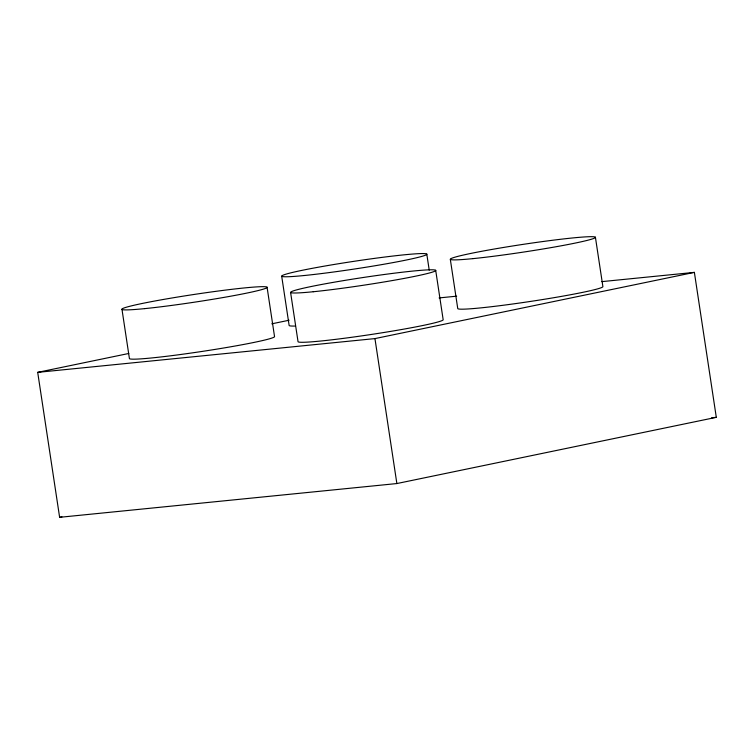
<?xml version="1.0" encoding="UTF-8"?>
<svg xmlns="http://www.w3.org/2000/svg" width="754" height="754" viewBox="0 0 754 754"><rect width="100%" height="100%" fill="white"/><g stroke="black" fill="none" stroke-linecap="round" stroke-linejoin="round"><path stroke-width="1.13" d="M601.871 281.628L694.377 272.373L716.3 417.33L396.868 483.55L59.623 517.31L37.7 372.353L128.802 353.466M271.798 323.824L289.093 320.233M37.7 372.353L374.945 338.593L694.377 272.373M59.623 517.31L61.932 516.839M439.101 297.924L456.67 296.171M711.616 417.791L716.3 417.33M595.415 237.237L602.87 286.52A73.402 3.845 -8.6 0 1 532.286 301.157A73.402 3.845 -8.6 0 1 457.763 308.622L450.317 259.329M435.699 270.347L443.154 319.639A73.402 3.845 -8.6 0 1 372.57 334.267A73.402 3.845 -8.6 0 1 298.047 341.732L290.592 292.448M426.802 254.117L429.224 270.168M374.945 338.593L396.868 483.55M281.694 276.209L289.14 325.502A73.402 3.845 -8.6 0 0 294.88 326.048M267.076 287.227L274.531 336.52A73.402 3.845 -8.6 0 1 203.948 351.147A73.402 3.845 -8.6 0 1 129.424 358.612L121.978 309.328M313.24 291.741A73.402 3.845 -8.6 0 0 433.738 271.657A73.402 3.845 -8.6 0 0 342.467 280.79A73.402 3.845 -8.6 0 0 313.24 291.741M144.617 308.631A73.402 3.845 -8.6 0 0 265.116 288.537A73.402 3.845 -8.6 0 0 173.844 297.67A73.402 3.845 -8.6 0 0 144.617 308.631M472.956 258.631A73.402 3.845 -8.6 0 0 593.455 238.547A73.402 3.845 -8.6 0 0 502.183 247.68A73.402 3.845 -8.6 0 0 472.956 258.631M304.333 275.512A73.402 3.845 -8.6 0 0 424.832 255.427A73.402 3.845 -8.6 0 0 333.57 264.56A73.402 3.845 -8.6 0 0 304.333 275.512"/></g></svg>
